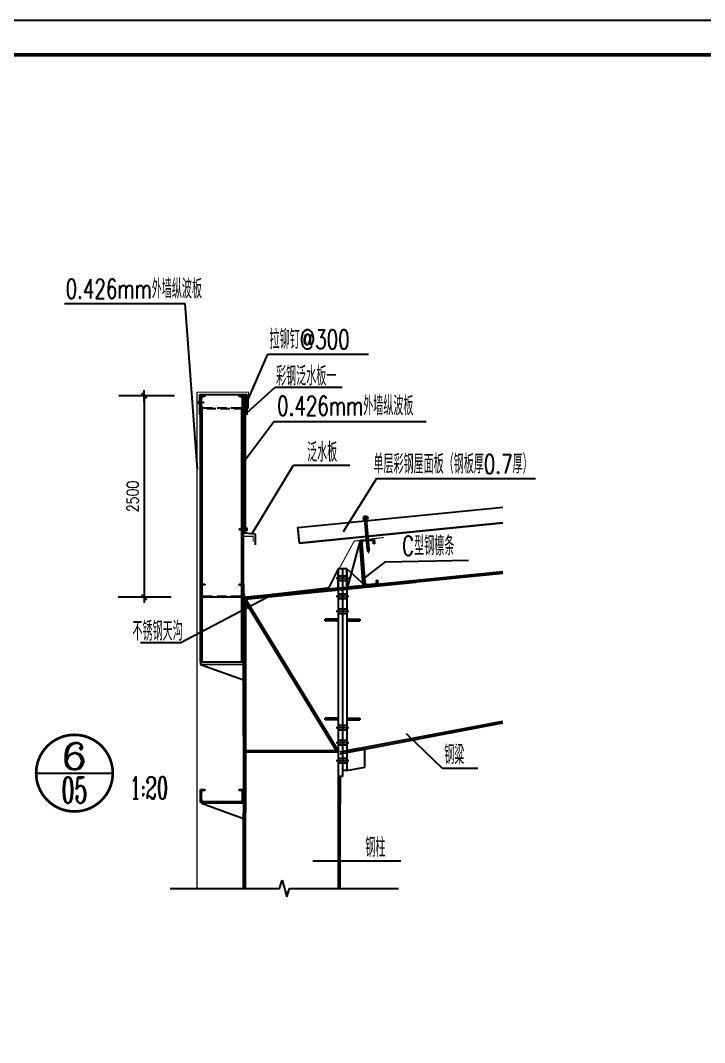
# Model space of a CAD drawing. Extents: x 69728788 to 150676229, y 20164216 to 43663798.
# Drawn here: x 75230564 to 75240506, y 20179066 to 20193916 of the extents above; entities that cross this region are included whole.
import ezdxf
from ezdxf.enums import TextEntityAlignment as Align

# ---------------------------------------------------------------- set-up
doc = ezdxf.new("R2010")
doc.units = 0
doc.header["$LTSCALE"] = 1000
doc.header["$MEASUREMENT"] = 0
doc.linetypes.add('30', pattern=[0])
doc.linetypes.add('DASHED2', pattern=[0.375, 0.25, -0.125])
doc.layers.get('0').update_dxf_attribs({"linetype": 'CONTINUOUS'})
for name, color, linetype in [('AXIS', 3, 'CONTINUOUS'), ('BEAM', 7, 'CONTINUOUS'), ('DIM', 3, 'CONTINUOUS'), ('J', 7, 'DASHED2'), ('killer_tk0.0000', 1, 'CONTINUOUS'), ('killer_tk3.0000', 1, 'CONTINUOUS'), ('OTHER', 7, 'CONTINUOUS'), ('PANNEL', 7, 'CONTINUOUS'), ('PUB_TEXT', 7, 'CONTINUOUS'), ('PUB_TITLE', 4, 'CONTINUOUS'), ('TDB_文字', 3, 'CONTINUOUS')]:
    doc.layers.add(name, color=color, linetype=linetype)
doc.styles.add('_ROMANC', font='ROMANC.shx', dxfattribs={"width": 0.6})
doc.styles.add('_TCH_DIM', font='SIMPLEX', dxfattribs={"bigfont": 'GBCBIG'})
doc.styles.add('COMP', font='complex', dxfattribs={"bigfont": 'hztxt'})
doc.styles.add('DIM_FONT', font='SIMPLEX.shx', dxfattribs={"width": 0.8})

# ---------------------------------------------------------------- blocks, each defined once
blk = doc.blocks.new('_DIMX')
blk.add_line((-150, 0), (150, 0))
at = {"const_width": 50}
blk.add_lwpolyline([(-70, -70), (70, 70)], dxfattribs=at)
blk = doc.blocks.new('A$C006D4F7D')
for p, q in [((54.2, 200), (0, 0)), ((54.2, 200), (58.2, 200.3)), ((69.8, 5.6), (54.2, 200)), ((73.8, 5.9), (57.8, 205.3))]:
    blk.add_line(p, q)
at = {"layer": 'J'}
blk.add_lwpolyline([(128.5, 24.3), (128, 30.3), (132, 30.6), (133.6, 10.7), (73.8, 5.9), (57.8, 205.3), (117.6, 210), (119.2, 190.1), (115.2, 189.8), (114.8, 195.8, 0.414214), (104, 204.9), (72.1, 202.4, 0.414214), (62.9, 191.6), (76.6, 20.2, 0.414214), (87.4, 11), (119.3, 13.6, 0.414214)], format="xyb", close=True, dxfattribs=at)
blk = doc.blocks.new('_INDEX2')
blk.add_line((-0.5, 0), (0.5, 0))
at = {"const_width": 0.035}
blk.add_lwpolyline([(-0.5, 0, 1), (0.5, 0, 1)], format="xyb", close=True, dxfattribs=at)
at = {"style": 'COMP'}
for tag, width, p, p2 in [('1', 2.333333, (-0.17, 0.05), (0.17, 0.05)), ('-', 1.166667, (-0.17, -0.39), (0.17, -0.39))]:
    blk.add_attdef(tag, text='', height=0.34, dxfattribs=dict(at, width=width)).set_placement(p, p2, align=Align.FIT)
blk = doc.blocks.new('sdfsfas')
at = {"ltscale": 20}
h = blk.add_hatch(color=256, dxfattribs=at)
edge = h.paths.add_edge_path()
edge.add_line((287124, -80680), (287124, -80717))
edge.add_line((287124, -80717), (287280, -80705))
edge.add_line((287280, -80705), (287280, -80764))
edge.add_line((287280, -80764), (287124, -80752))
edge.add_line((287124, -80752), (287124, -80789))
edge.add_ellipse((287144, -80735), major_axis=(-58.6, 0.8), ratio=1, start_angle=291.048, end_angle=430.4468, ccw=False)
h = blk.add_hatch(color=256, dxfattribs=at)
edge = h.paths.add_edge_path()
edge.add_line((288442, -80680), (288442, -80717))
edge.add_line((288442, -80717), (288286, -80705))
edge.add_line((288286, -80705), (288286, -80764))
edge.add_line((288286, -80764), (288442, -80752))
edge.add_line((288442, -80752), (288442, -80789))
edge.add_ellipse((288421, -80735), major_axis=(58.6, 0.7), ratio=1, start_angle=-70.4272, end_angle=68.9715)
h = blk.add_hatch(color=256, dxfattribs=at)
edge = h.paths.add_edge_path()
edge.add_line((288417, -84120), (288417, -84168))
edge.add_line((288417, -84168), (288215, -84153))
edge.add_line((288215, -84153), (288215, -84229))
edge.add_line((288215, -84229), (288417, -84214))
edge.add_line((288417, -84214), (288417, -84262))
edge.add_ellipse((288391, -84191), major_axis=(76.1, 0), ratio=1, start_angle=-69.6994, end_angle=69.6994)
for p, q in [((287149, -80519), (287149, -81071)), ((287149, -80519), (288433, -80519)), ((288433, -80519), (288433, -81073)), ((288364, -84067), (288364, -84288)), ((291602, -83893), (291737, -83881)), ((291602, -83893), (291604, -83910)), ((291604, -83910), (291738, -83898)), ((291614, -83852), (291617, -83892)), ((291628, -83843), (291704, -83837)), ((291643, -83849), (291646, -83889)), ((291719, -84738), (291646, -83906)), ((291690, -83845), (291693, -83885)), ((291769, -84733), (291696, -83902)), ((291719, -83843), (291722, -83882)), ((291738, -83898), (291737, -83881)), ((288364, -84288), (288663, -84314)), ((288663, -84314), (288663, -84609)), ((291677, -84261), (291727, -84257)), ((291742, -84813), (291719, -84738)), ((291742, -84813), (291760, -84812)), ((291760, -84812), (291769, -84733))]:
    blk.add_line(p, q, dxfattribs=at)
at = {"color": 0}
for p, q in [((291679, -84286), (291702, -84259)), ((291686, -84360), (291732, -84305)), ((291692, -84435), (291738, -84380)), ((291699, -84509), (291745, -84454)), ((291705, -84583), (291751, -84528)), ((291712, -84658), (291758, -84603)), ((291718, -84732), (291764, -84677)), ((291736, -84793), (291766, -84757))]:
    blk.add_line(p, q, dxfattribs=at)
for p, q in [((288344, -86037), (287171, -86035)), ((288402, -86040), (288344, -86040)), ((288344, -87806), (287171, -87804)), ((287171, -87806), (287171, -87876)), ((288344, -87878), (287171, -87876)), ((287171, -87876), (288343, -88288))]:
    blk.add_line(p, q)
at = {"ltscale": 20}
for centre, major_axis, ratio, start_param, end_param in [((291628, -83851), (14.5, 1.3), 0.513447, 0, 3.141593), ((291666, -83847), (23.5, 2.1), 0.316059, -0.000012, 3.141606)]:
    blk.add_ellipse(centre, major_axis=major_axis, ratio=ratio, start_param=start_param, end_param=end_param, dxfattribs=at)
at = {"ltscale": 20, "extrusion": (0, 0, -1)}
blk.add_ellipse((291704, -83844), major_axis=(14.5, 1.3), ratio=0.513447, start_param=3.141593, end_param=6.283185, dxfattribs=at)
at = {"layer": 'AXIS', "color": 3}
for p, q in [((286375, -80551), (285377, -80551)), ((285638, -80552), (285638, -86039)), ((286375, -86040), (284927, -86040))]:
    blk.add_line(p, q, dxfattribs=at)
at = {"layer": 'AXIS'}
for p, q in [((291217, -85531), (290865, -85531)), ((291217, -86023), (290865, -86023)), ((291217, -86428), (290865, -86428)), ((291217, -89595), (290865, -89595)), ((291217, -90005), (290865, -90005)), ((291217, -90498), (290865, -90498))]:
    blk.add_line(p, q, dxfattribs=at)
at = {"layer": 'BEAM'}
for p, q in [((288344, -89636), (288344, -80553)), ((287171, -87806), (287171, -80903)), ((287218, -87806), (287218, -80903)), ((288297, -87806), (288297, -80905)), ((288297, -87806), (288297, -80905)), ((288344, -89636), (288343, -80905)), ((289870, -84564), (295406, -84011)), ((289870, -84564), (289833, -84175)), ((288344, -86047), (295406, -85341)), ((288344, -86047), (295406, -85341)), ((288344, -86094), (295406, -85388)), ((288344, -86094), (295406, -85388)), ((290924, -85789), (290924, -85267)), ((291158, -85267), (291657, -85719)), ((291158, -85765), (291158, -85267)), ((288390, -86088), (293035, -85625)), ((291657, -85719), (291158, -85765)), ((291158, -85765), (291481, -85730)), ((290924, -85789), (288344, -86047)), ((288344, -86088), (290924, -85836)), ((288344, -85961), (288344, -86007)), ((288344, -85961), (288344, -86007)), ((288344, -85961), (288390, -85966)), ((288344, -86007), (288344, -85966)), ((290425, -85836), (290924, -85789)), ((290425, -85804), (290425, -85836)), ((290924, -85836), (290924, -85789)), ((291158, -85812), (291481, -85783)), ((288344, -86088), (288344, -91670)), ((288344, -89794), (288344, -86094)), ((288402, -86082), (288402, -91670)), ((290924, -90216), (288402, -86082)), ((290924, -90216), (288402, -86082)), ((288402, -86170), (290871, -90216)), ((288402, -86170), (290871, -90216)), ((290982, -90255), (295406, -89413)), ((290982, -90302), (295406, -89460)), ((288344, -89794), (288344, -91911)), ((288402, -90028), (288402, -91911)), ((291158, -90216), (291481, -90152)), ((291651, -90169), (291158, -90263)), ((291158, -90263), (291481, -90199)), ((291651, -90668), (291651, -90169)), ((288402, -90216), (290924, -90216)), ((288402, -90216), (290924, -90216)), ((290924, -90263), (288402, -90263)), ((290924, -90263), (288402, -90263)), ((290871, -90216), (290924, -90216)), ((290871, -90216), (290924, -90216)), ((290924, -90216), (290924, -90263)), ((290924, -90216), (290924, -90263)), ((291158, -90263), (291158, -90761)), ((290924, -90761), (290924, -91670)), ((291158, -90761), (291651, -90668)), ((290982, -90919), (290982, -91670)), ((290982, -93975), (290982, -90919)), ((288402, -91156), (288402, -91109)), ((288402, -91156), (288402, -91109)), ((288344, -93975), (288344, -91911)), ((288344, -93975), (288344, -91911)), ((288402, -93975), (288402, -91911))]:
    blk.add_line(p, q, dxfattribs=at)
blk.add_lwpolyline([(295406, -84011), (289870, -84564), (289829, -84144), (295406, -83586)], dxfattribs=at)
at = {"layer": 'DIM'}
for p, q in [((288344, -86036), (287171, -86036)), ((288344, -87806), (287171, -87806))]:
    blk.add_line(p, q, dxfattribs=at)
at = {"layer": 'J', "color": 4}
blk.add_lwpolyline([(287171, -80551), (287288, -80551), (287288, -80575), (287253, -80575, 0.414214), (287194, -80633), (287194, -80821, 0.414214), (287252, -80879), (288261, -80881, 0.414214), (288320, -80823), (288320, -80635, 0.414214), (288261, -80576), (288226, -80576), (288226, -80553), (288344, -80553)], format="xyb", dxfattribs=at)
blk.add_lwpolyline([(288343, -80905), (287170, -80903)], dxfattribs=at)
at = {"layer": 'J'}
blk.add_lwpolyline([(288262, -85708), (288227, -85708), (288227, -85685), (288344, -85685), (288344, -86037), (287171, -86035), (287171, -85683), (287289, -85683), (287289, -85706), (287253, -85706, 0.414214), (287195, -85765), (287194, -85953, 0.414214), (287253, -86011), (288262, -86013, 0.414214), (288320, -85954), (288321, -85767, 0.414214)], format="xyb", close=True, dxfattribs=at)
at = {"layer": 'killer_tk0.0000', "color": 3, "const_width": 29.3}
for points in [[(288338, -84380), (288606, -84380), (288606, -84523)], [(288344, -84380), (288344, -84380), (288344, -84380), (288344, -84380), (288344, -86047), (290673, -85775), (291360, -84510), (292160, -84413), (292160, -84413)]]:
    blk.add_lwpolyline(points, dxfattribs=at)
at = {"layer": 'killer_tk3.0000', "color": 3, "linetype": '30', "ltscale": 0.02}
for p, q in [((283469, -78042), (286744, -78042)), ((286744, -78042), (287078, -82561)), ((288433, -80732), (289009, -79420)), ((289009, -79420), (291748, -79420)), ((288433, -81018), (289203, -80320)), ((289203, -80320), (291034, -80320)), ((288393, -80557), (288390, -84265)), ((289176, -81252), (288391, -82304)), ((289176, -81252), (293320, -81252)), ((288584, -84307), (289710, -82438)), ((289710, -82438), (291246, -82438)), ((286614, -87280), (289165, -85951)), ((286614, -87280), (285542, -87280))]:
    blk.add_line(p, q, dxfattribs=at)
at = {"layer": 'killer_tk3.0000', "color": 3, "linetype": '30'}
for q in [(284944, -80551), (285821, -80551)]:
    blk.add_line((286461, -80551), q, dxfattribs=at)
at = {"layer": 'killer_tk3.0000', "color": 4, "linetype": '30'}
for p, q in [((287171, -80551), (287170, -80903)), ((288344, -80553), (288343, -80905))]:
    blk.add_line(p, q, dxfattribs=at)
at = {"layer": 'killer_tk3.0000', "color": 0, "linetype": '30'}
for p, q in [((291041, -90919), (290924, -90919)), ((290924, -91670), (290924, -93975))]:
    blk.add_line(p, q, dxfattribs=at)
at = {"layer": 'killer_tk3.0000', "color": 3, "linetype": '30', "ltscale": 0.02, "const_width": 31.3}
for points in [[(287078, -80453), (288479, -80453), (288479, -80904)], [(287078, -80453), (287078, -93975)]]:
    blk.add_lwpolyline(points, dxfattribs=at)
at = {"layer": 'OTHER'}
for p, q in [((289323, -93975), (289396, -93746)), ((289396, -93746), (289521, -94204)), ((286347, -93975), (289323, -93975)), ((289521, -94204), (289594, -93975)), ((289594, -93975), (292571, -93975))]:
    blk.add_line(p, q, dxfattribs=at)
at = {"layer": 'PANNEL'}
for p, q in [((290924, -85267), (290673, -85775)), ((290924, -85267), (290924, -90761)), ((291041, -85267), (290924, -85267)), ((291158, -85466), (290924, -85466)), ((291041, -85267), (291041, -90919)), ((291041, -85267), (291041, -90761)), ((291158, -85267), (291041, -85267)), ((291158, -85267), (291158, -90761)), ((291158, -85595), (290924, -85595)), ((291158, -85959), (290924, -85959)), ((291158, -86082), (290924, -86082)), ((291158, -86364), (290924, -86364)), ((291158, -86493), (290924, -86493)), ((290572, -86686), (290572, -86639)), ((290924, -86639), (290572, -86639)), ((290924, -86686), (290572, -86686)), ((290924, -86686), (290924, -86639)), ((291158, -86639), (291158, -86686)), ((291158, -86639), (291510, -86639)), ((291158, -86686), (291510, -86686)), ((291510, -86639), (291510, -86686)), ((290572, -89383), (290572, -89337)), ((290924, -89337), (290572, -89337)), ((290924, -89383), (290924, -89337)), ((291158, -89337), (291158, -89383)), ((291158, -89337), (291510, -89337)), ((291510, -89337), (291510, -89383)), ((290924, -89383), (290572, -89383)), ((291158, -89530), (290924, -89530)), ((291158, -89383), (291510, -89383)), ((291158, -89659), (290924, -89659)), ((291158, -89941), (290924, -89941)), ((291158, -90070), (290924, -90070)), ((291158, -90433), (290924, -90433)), ((291158, -90562), (290924, -90562)), ((291158, -90761), (291041, -90761))]:
    blk.add_line(p, q, dxfattribs=at)
at = {"layer": 'TDB_文字'}
for p, q in [((291968, -82807), (291060, -84257)), ((291968, -82807), (296301, -82807)), ((292206, -85073), (291641, -85510)), ((292206, -85073), (294472, -85028)), ((293770, -90707), (292790, -89760)), ((294731, -90707), (293770, -90707)), ((292629, -93233), (290233, -93233))]:
    blk.add_line(p, q, dxfattribs=at)
at = {"linetype": 'Continuous', "xscale": 6.192271824926138, "yscale": 6.19227181840688, "zscale": 6.192271812384544}
blk.add_blockref('A$C006D4F7D', (291177, -85761), dxfattribs=at)
at = {"linetype": 'Continuous', "xscale": 5.863893766687782, "yscale": 5.863893774803728, "zscale": 5.863893761727788, "rotation": 85.33333334491259}
blk.add_blockref('A$C006D4F7D', (288343, -92065), dxfattribs=at)
at = {"layer": 'AXIS', "color": 3, "xscale": 1.042470003012568, "yscale": 1.042470004409552, "zscale": 1.04247000208494}
for p, rotation in [((285638, -80551), 90), ((285638, -86040), 270)]:
    blk.add_blockref('_DIMX', p, dxfattribs=dict(at, rotation=rotation))
at = {"layer": 'PUB_TEXT'}
ref = blk.add_blockref('_INDEX2', (283738, -90832), dxfattribs=dict(at, xscale=2088.450005214661, yscale=2088.450005221646, zscale=2088.450005221124))
ref.add_attrib('1', '6', dxfattribs={"layer": '0', "height": 710, "style": 'COMP', "width": 1.5}).set_placement((283383, -90728), (284093, -90728), align=Align.FIT)
ref.add_attrib('-', '05', dxfattribs={"layer": '0', "height": 710.1, "style": 'COMP', "width": 0.617647}).set_placement((283383, -91647), (284093, -91647), align=Align.FIT)
at = {"style": '_ROMANC', "width": 0.6}
blk.add_text('1:20', height=596.7, dxfattribs=at).set_placement((285246, -91531))
at = {"layer": 'AXIS', "color": 7, "insert": (285325, -83295), "char_height": 312.7, "attachment_point": 5, "rotation": 90, "style": 'DIM_FONT'}
blk.add_mtext('\\A1;2500 ', dxfattribs=at)
at = {"layer": 'PUB_TEXT', "style": '_TCH_DIM', "width": 0.7}
for s, height, p in [('0.426mm外墙纵波板', 521.24, (283499, -77899)), ('拉铆钉@300', 521.2, (289055, -79276)), ('彩钢泛水板一', 521.2, (289233, -80274)), ('0.426mm外墙纵波板', 521.24, (289261, -81085)), ('泛水板', 521.2, (290077, -82351)), ('单层彩钢屋面板（钢板厚0.7厚）', 521.24, (291884, -82672)), ('C型钢檩条', 521.2, (292666, -84900)), ('不锈钢天沟', 521.2, (285319, -87222)), ('钢粱', 521.2, (293814, -90592)), ('钢柱', 521.2, (291663, -93118))]:
    blk.add_text(s, height=height, dxfattribs=at).set_placement(p)

msp = doc.modelspace()

# ---------------------------------------------------------------- linework, layer by layer
at = {"layer": 'PUB_TITLE'}
msp.add_lwpolyline([(75219157, 20164216), (75271707, 20164216), (75271707, 20193916), (75219157, 20193916)], close=True, dxfattribs=at)
at = {"layer": 'PUB_TITLE', "const_width": 50}
msp.add_lwpolyline([(75220407, 20164716), (75271207, 20164716), (75271207, 20193416), (75220407, 20193416)], close=True, dxfattribs=at)

# ---------------------------------------------------------------- block references
at = {"xscale": 0.5333335995674133, "yscale": 0.5333335995674133, "zscale": 0.5333336000000001}
msp.add_blockref('sdfsfas', (75080022, 20231424), dxfattribs=at)

doc.saveas('drawing.dxf')
